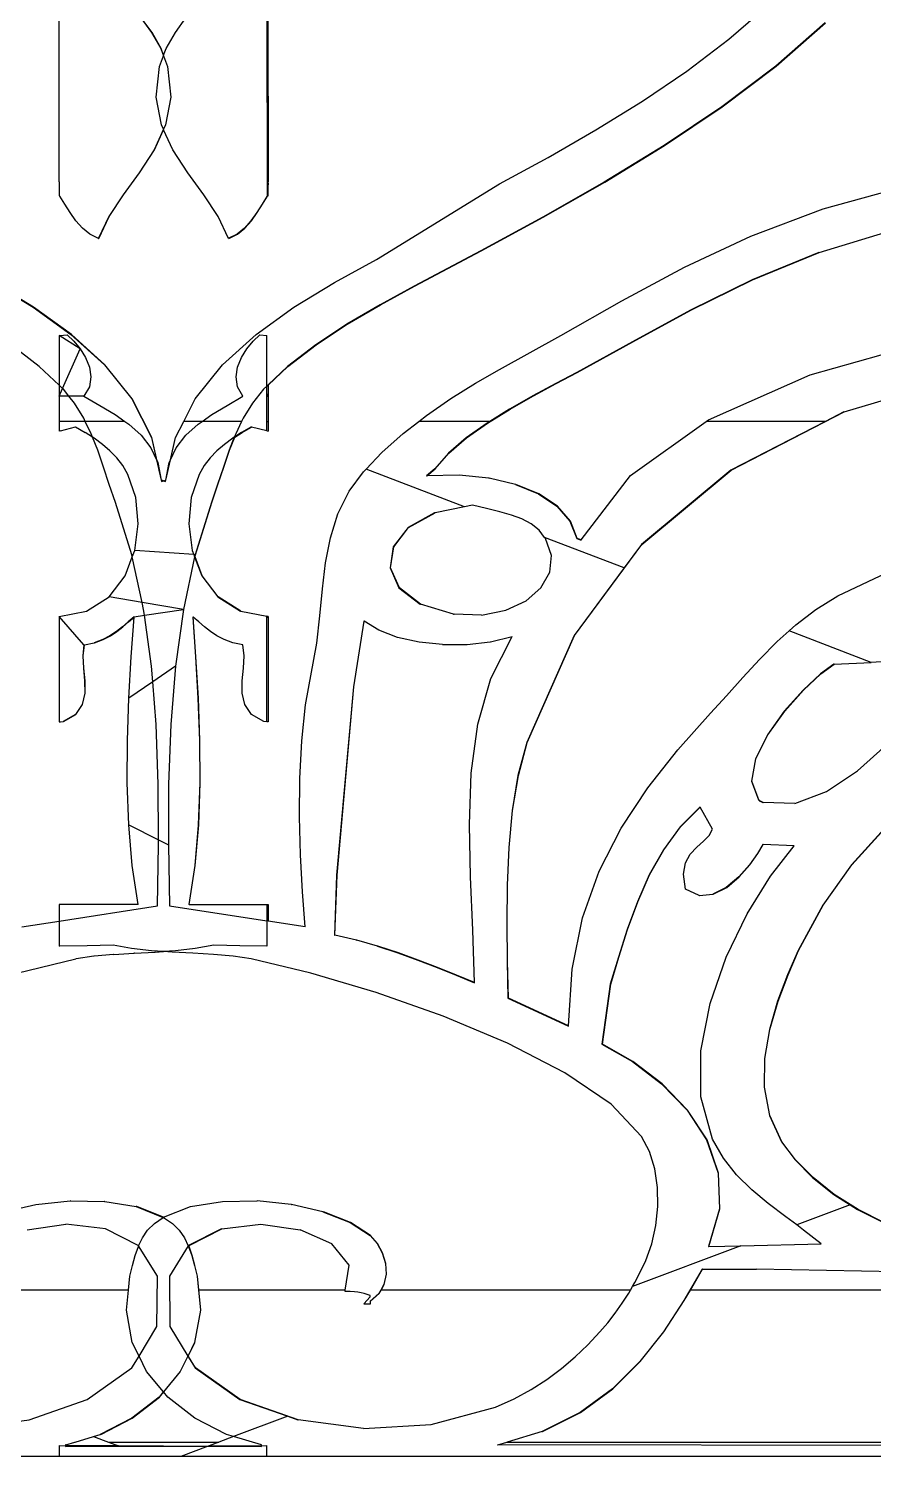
# Model space of a CAD drawing. Header units: inches. Extents: x 3672 to 10975, y -27382 to -746.
# Drawn here: x 4180.51 to 4190.54, y -26774.52 to -26757.56 of the extents above; entities that cross this region are included whole.
import ezdxf

# ---------------------------------------------------------------- set-up
doc = ezdxf.new("R2010")
doc.units = ezdxf.units.IN
doc.header["$LTSCALE"] = 17
doc.header["$MEASUREMENT"] = 0
doc.layers.add('25 BOT BAR', color=12, linetype='Continuous', lineweight=25)

# ---------------------------------------------------------------- blocks, each defined once
blk = doc.blocks.new('A$C99292ed1')
for p, q in [((108.861, 18.931), (108.861, 21.477)), ((111.33, 21.467), (111.332, 18.736)), ((111.346, 18.931), (111.345, 21.477)), ((116.814, 21.046), (117.274, 21.544)), ((109.834, 21.363), (109.96, 21.145)), ((109.965, 21.145), (109.838, 21.363)), ((110.242, 21.145), (110.368, 21.363)), ((117.958, 21.288), (117.37, 20.648)), ((117.374, 20.648), (117.962, 21.288)), ((109.96, 21.145), (109.965, 21.145)), ((109.96, 21.145), (110.069, 20.907)), ((110.074, 20.907), (109.965, 21.145)), ((110.132, 20.907), (110.242, 21.145)), ((116.316, 20.574), (116.814, 21.046)), ((110.069, 20.907), (110.074, 20.907)), ((110.069, 20.907), (110.101, 20.802)), ((110.103, 20.81), (110.074, 20.907)), ((110.103, 20.81), (110.132, 20.907)), ((110.052, 20.64), (110.101, 20.802)), ((110.101, 20.802), (110.103, 20.81)), ((110.101, 20.802), (110.149, 20.64)), ((110.013, 20.184), (110.052, 20.64)), ((110.149, 20.64), (110.188, 20.184)), ((115.787, 20.126), (116.316, 20.574)), ((117.37, 20.648), (116.729, 20.043)), ((116.734, 20.043), (117.374, 20.648)), ((117.37, 20.648), (117.374, 20.648)), ((110.076, 19.776), (110.013, 20.184)), ((110.188, 20.184), (110.125, 19.776)), ((115.235, 19.699), (115.787, 20.126)), ((116.729, 20.043), (116.047, 19.47)), ((116.051, 19.47), (116.734, 20.043)), ((116.729, 20.043), (116.734, 20.043)), ((110.101, 19.71), (109.989, 19.406)), ((109.994, 19.406), (110.103, 19.703)), ((110.101, 19.71), (110.076, 19.776)), ((110.125, 19.776), (110.101, 19.71)), ((110.103, 19.703), (110.101, 19.71)), ((110.212, 19.406), (110.103, 19.703)), ((114.667, 19.29), (115.235, 19.699)), ((109.989, 19.406), (109.812, 19.062)), ((109.816, 19.062), (109.994, 19.406)), ((109.989, 19.406), (109.994, 19.406)), ((110.39, 19.062), (110.212, 19.406)), ((116.047, 19.47), (115.335, 18.925)), ((115.34, 18.925), (116.051, 19.47)), ((116.047, 19.47), (116.051, 19.47)), ((114.092, 18.898), (114.667, 19.29)), ((109.812, 19.062), (109.622, 18.735)), ((109.627, 18.735), (109.816, 19.062)), ((109.812, 19.062), (109.816, 19.062)), ((110.579, 18.735), (110.39, 19.062)), ((108.862, 18.928), (108.861, 18.931)), ((108.862, 18.928), (108.862, 18.728)), ((111.344, 18.908), (111.332, 18.736)), ((111.344, 18.928), (111.346, 18.931)), ((111.344, 18.908), (111.344, 18.928)), ((111.344, 18.728), (111.344, 18.908)), ((112.629, 17.778), (114.092, 18.898)), ((115.335, 18.925), (114.605, 18.403)), ((114.61, 18.403), (115.34, 18.925)), ((115.335, 18.925), (115.34, 18.925)), ((117.933, 18.529), (118.881, 18.856)), ((108.87, 18.715), (108.862, 18.728)), ((108.93, 18.599), (108.87, 18.715)), ((109.622, 18.735), (109.452, 18.414)), ((109.456, 18.414), (109.627, 18.735)), ((109.622, 18.735), (109.627, 18.735)), ((110.75, 18.414), (110.579, 18.735)), ((111.33, 18.712), (111.271, 18.599)), ((111.276, 18.599), (111.336, 18.715)), ((111.33, 18.712), (111.332, 18.715)), ((111.332, 18.736), (111.331, 18.725)), ((111.331, 18.725), (111.332, 18.715)), ((111.332, 18.715), (111.344, 18.728)), ((111.336, 18.715), (111.332, 18.715)), ((111.336, 18.715), (111.344, 18.728)), ((108.993, 18.474), (108.93, 18.599)), ((111.271, 18.599), (111.208, 18.474)), ((111.213, 18.474), (111.276, 18.599)), ((111.276, 18.599), (111.271, 18.599)), ((117.076, 18.123), (117.933, 18.529)), ((109.062, 18.352), (108.993, 18.474)), ((109.139, 18.241), (109.062, 18.352)), ((109.452, 18.414), (109.331, 18.091)), ((109.335, 18.089), (109.456, 18.414)), ((109.452, 18.414), (109.456, 18.414)), ((110.871, 18.089), (110.75, 18.414)), ((111.139, 18.352), (111.062, 18.241)), ((111.067, 18.241), (111.144, 18.352)), ((111.208, 18.474), (111.139, 18.352)), ((111.144, 18.352), (111.139, 18.352)), ((111.144, 18.352), (111.213, 18.474)), ((111.213, 18.474), (111.208, 18.474)), ((114.605, 18.403), (113.868, 17.902)), ((113.873, 17.902), (114.61, 18.403)), ((114.605, 18.403), (114.61, 18.403)), ((109.228, 18.15), (109.139, 18.241)), ((111.062, 18.241), (110.974, 18.15)), ((110.978, 18.15), (111.067, 18.241)), ((111.067, 18.241), (111.062, 18.241)), ((117.887, 17.881), (118.755, 18.209)), ((109.331, 18.089), (109.228, 18.15)), ((109.331, 18.091), (109.335, 18.089)), ((109.331, 18.091), (109.331, 18.089)), ((109.331, 18.089), (109.335, 18.089)), ((110.875, 18.091), (110.871, 18.089)), ((110.876, 18.089), (110.871, 18.089)), ((110.974, 18.15), (110.875, 18.091)), ((110.875, 18.091), (110.876, 18.089)), ((110.876, 18.089), (110.978, 18.15)), ((110.978, 18.15), (110.974, 18.15)), ((116.287, 17.66), (117.076, 18.123)), ((113.868, 17.902), (113.077, 17.38)), ((113.082, 17.38), (113.873, 17.902)), ((113.868, 17.902), (113.873, 17.902)), ((117.882, 17.881), (117.089, 17.474)), ((117.093, 17.474), (117.887, 17.881)), ((117.882, 17.881), (117.887, 17.881)), ((112.133, 17.435), (112.629, 17.778)), ((115.542, 17.16), (116.287, 17.66)), ((117.089, 17.474), (116.357, 17.021)), ((116.362, 17.021), (117.093, 17.474)), ((117.089, 17.474), (117.093, 17.474)), ((108.069, 17.435), (108.552, 17.067)), ((108.556, 17.067), (108.074, 17.435)), ((111.65, 17.067), (112.133, 17.435)), ((113.077, 17.38), (112.672, 17.104)), ((112.677, 17.104), (113.082, 17.38)), ((113.077, 17.38), (113.082, 17.38)), ((114.818, 16.647), (115.542, 17.16)), ((108.552, 17.067), (109.002, 16.663)), ((108.556, 17.067), (108.552, 17.067)), ((109.007, 16.663), (108.556, 17.067)), ((111.2, 16.663), (111.65, 17.067)), ((112.672, 17.104), (112.278, 16.814)), ((112.283, 16.814), (112.677, 17.104)), ((112.672, 17.104), (112.677, 17.104)), ((116.357, 17.021), (115.67, 16.552)), ((115.675, 16.552), (116.362, 17.021)), ((116.357, 17.021), (116.362, 17.021)), ((112.278, 16.814), (111.908, 16.51)), ((111.913, 16.51), (112.283, 16.814)), ((112.278, 16.814), (112.283, 16.814)), ((109.111, 16.45), (108.862, 16.649)), ((108.862, 16.649), (108.862, 15.908)), ((108.862, 16.649), (108.872, 16.649)), ((108.872, 16.649), (108.959, 16.658)), ((108.959, 16.658), (109.036, 16.565)), ((109.007, 16.663), (109.002, 16.663)), ((109.002, 16.663), (109.399, 16.212)), ((109.404, 16.212), (109.007, 16.663)), ((110.802, 16.212), (111.2, 16.663)), ((111.166, 16.565), (111.243, 16.658)), ((111.243, 16.658), (111.33, 16.649)), ((111.33, 15.897), (111.33, 16.649)), ((114.092, 16.14), (114.818, 16.647)), ((108.627, 16.189), (108.293, 16.51)), ((109.036, 16.565), (109.111, 16.45)), ((111.091, 16.45), (111.166, 16.565)), ((111.908, 16.51), (111.575, 16.189)), ((111.579, 16.189), (111.913, 16.51)), ((111.908, 16.51), (111.913, 16.51)), ((115.67, 16.552), (115.009, 16.098)), ((115.014, 16.098), (115.675, 16.552)), ((115.67, 16.552), (115.675, 16.552)), ((117.778, 16.064), (119.209, 16.566)), ((108.903, 15.86), (109.111, 16.45)), ((109.111, 16.45), (109.176, 16.32)), ((109.176, 16.32), (109.221, 16.179)), ((110.98, 16.179), (111.026, 16.32)), ((111.026, 16.32), (111.091, 16.45)), ((108.862, 15.908), (108.627, 16.189)), ((109.221, 16.179), (109.239, 16.033)), ((109.404, 16.212), (109.399, 16.212)), ((109.399, 16.212), (109.724, 15.705)), ((109.729, 15.705), (109.404, 16.212)), ((110.477, 15.705), (110.802, 16.212)), ((110.962, 16.033), (110.98, 16.179)), ((111.344, 15.908), (111.579, 16.189)), ((111.575, 16.189), (111.344, 15.914)), ((111.575, 16.189), (111.579, 16.189)), ((113.807, 15.937), (114.092, 16.14)), ((118.184, 15.511), (119.828, 16.127)), ((109.239, 16.033), (109.221, 15.886)), ((110.981, 15.886), (110.962, 16.033)), ((115.009, 16.098), (114.759, 15.932)), ((114.764, 15.932), (115.014, 16.098)), ((115.009, 16.098), (115.014, 16.098)), ((116.571, 15.394), (117.778, 16.064)), ((108.862, 15.908), (108.862, 15.746)), ((108.903, 15.86), (108.862, 15.908)), ((108.862, 15.746), (108.903, 15.86)), ((108.912, 15.849), (108.903, 15.86)), ((108.978, 15.746), (108.912, 15.849)), ((109.221, 15.886), (109.157, 15.746)), ((111.044, 15.746), (110.981, 15.886)), ((111.29, 15.849), (111.156, 15.64)), ((111.33, 15.897), (111.29, 15.849)), ((111.344, 15.914), (111.33, 15.897)), ((111.33, 15.891), (111.344, 15.908)), ((111.33, 15.891), (111.33, 15.897)), ((111.33, 15.786), (111.33, 15.891)), ((111.344, 15.746), (111.33, 15.786)), ((111.33, 15.746), (111.33, 15.786)), ((111.344, 15.914), (111.344, 15.908)), ((111.344, 15.908), (111.344, 15.746)), ((113.514, 15.709), (113.807, 15.937)), ((114.759, 15.932), (114.488, 15.75)), ((114.493, 15.75), (114.764, 15.932)), ((114.759, 15.932), (114.764, 15.932)), ((108.862, 15.746), (108.862, 15.37)), ((108.978, 15.746), (108.862, 15.746)), ((109.157, 15.746), (108.978, 15.746)), ((109.046, 15.64), (108.978, 15.746)), ((109.154, 15.418), (109.046, 15.64)), ((109.157, 15.746), (109.346, 15.609)), ((109.346, 15.609), (109.526, 15.473)), ((109.729, 15.705), (109.724, 15.705)), ((109.724, 15.705), (109.957, 15.131)), ((109.962, 15.131), (109.729, 15.705)), ((110.342, 15.37), (110.477, 15.705)), ((110.676, 15.473), (110.856, 15.609)), ((110.856, 15.609), (111.044, 15.746)), ((111.156, 15.64), (111.047, 15.418)), ((111.33, 15.746), (111.344, 15.746)), ((111.33, 15.37), (111.33, 15.746)), ((111.344, 15.746), (111.344, 15.37)), ((113.223, 15.458), (113.514, 15.709)), ((114.488, 15.75), (114.211, 15.553)), ((114.216, 15.553), (114.493, 15.75)), ((114.488, 15.75), (114.493, 15.75)), ((109.526, 15.473), (109.642, 15.37)), ((110.559, 15.37), (110.676, 15.473)), ((113.132, 15.37), (113.223, 15.458)), ((113.947, 15.344), (114.216, 15.553)), ((114.211, 15.553), (113.976, 15.37)), ((114.211, 15.553), (114.216, 15.553)), ((116.841, 14.649), (118.184, 15.511)), ((118.179, 15.511), (117.96, 15.37)), ((118.179, 15.511), (118.184, 15.511)), ((108.862, 15.37), (108.862, 15.227)), ((109.173, 15.37), (108.862, 15.37)), ((108.877, 15.231), (109.058, 15.289)), ((109.058, 15.289), (109.172, 15.205)), ((109.173, 15.37), (109.154, 15.418)), ((109.642, 15.37), (109.173, 15.37)), ((109.244, 15.185), (109.173, 15.37)), ((109.642, 15.37), (109.691, 15.328)), ((109.691, 15.328), (109.835, 15.166)), ((110.245, 15.131), (110.342, 15.37)), ((110.559, 15.37), (110.342, 15.37)), ((110.367, 15.166), (110.511, 15.328)), ((110.511, 15.328), (110.559, 15.37)), ((111.029, 15.37), (110.559, 15.37)), ((111.029, 15.37), (110.958, 15.185)), ((111.047, 15.418), (111.029, 15.37)), ((111.144, 15.289), (111.029, 15.205)), ((111.034, 15.205), (111.147, 15.288)), ((111.147, 15.288), (111.144, 15.289)), ((111.33, 15.231), (111.147, 15.288)), ((111.33, 15.37), (111.344, 15.37)), ((111.33, 15.232), (111.33, 15.37)), ((111.344, 15.37), (111.344, 15.227)), ((112.946, 15.191), (113.132, 15.37)), ((113.976, 15.37), (113.132, 15.37)), ((113.942, 15.344), (113.694, 15.125)), ((113.699, 15.125), (113.947, 15.344)), ((113.976, 15.37), (113.942, 15.344)), ((113.942, 15.344), (113.947, 15.344)), ((115.645, 14.57), (116.545, 15.37)), ((116.545, 15.37), (116.571, 15.394)), ((117.96, 15.37), (116.545, 15.37)), ((117.96, 15.37), (116.836, 14.649)), ((108.877, 15.231), (108.862, 15.227)), ((109.259, 15.136), (109.172, 15.205)), ((109.259, 15.136), (109.244, 15.185)), ((109.279, 15.12), (109.259, 15.136)), ((109.32, 14.942), (109.259, 15.136)), ((109.377, 15.03), (109.279, 15.12)), ((109.835, 15.166), (109.951, 14.98)), ((109.962, 15.131), (109.957, 15.131)), ((109.957, 15.131), (110.013, 14.827)), ((110.023, 14.802), (109.962, 15.131)), ((110.184, 14.802), (110.245, 15.131)), ((110.25, 14.98), (110.367, 15.166)), ((110.923, 15.12), (110.824, 15.03)), ((110.942, 15.136), (110.881, 14.942)), ((110.886, 14.942), (110.947, 15.136)), ((110.942, 15.136), (110.923, 15.12)), ((110.958, 15.185), (110.942, 15.136)), ((110.948, 15.141), (110.942, 15.136)), ((110.947, 15.136), (111.034, 15.205)), ((110.947, 15.136), (110.948, 15.141)), ((111.029, 15.205), (110.948, 15.141)), ((111.034, 15.205), (111.029, 15.205)), ((111.33, 15.232), (111.344, 15.227)), ((111.33, 15.231), (111.33, 15.232)), ((111.33, 15.231), (111.344, 15.227)), ((112.694, 14.911), (112.946, 15.191)), ((113.694, 15.125), (113.483, 14.899)), ((113.488, 14.899), (113.699, 15.125)), ((113.694, 15.125), (113.699, 15.125)), ((109.39, 14.691), (109.32, 14.942)), ((109.466, 14.934), (109.377, 15.03)), ((109.546, 14.829), (109.466, 14.934)), ((109.951, 14.98), (110.018, 14.802)), ((110.184, 14.802), (110.25, 14.98)), ((110.735, 14.934), (110.655, 14.829)), ((110.824, 15.03), (110.735, 14.934)), ((110.881, 14.942), (110.812, 14.691)), ((110.816, 14.691), (110.886, 14.942)), ((110.881, 14.942), (110.886, 14.942)), ((109.617, 14.714), (109.546, 14.829)), ((110.023, 14.802), (110.013, 14.827)), ((110.013, 14.827), (110.018, 14.802)), ((110.018, 14.802), (110.033, 14.761)), ((110.018, 14.802), (110.075, 14.501)), ((110.038, 14.761), (110.023, 14.802)), ((110.033, 14.761), (110.038, 14.761)), ((110.033, 14.761), (110.051, 14.646)), ((110.079, 14.501), (110.038, 14.761)), ((110.127, 14.501), (110.184, 14.802)), ((110.127, 14.501), (110.168, 14.761)), ((110.168, 14.761), (110.184, 14.802)), ((110.655, 14.829), (110.584, 14.714)), ((112.506, 14.663), (112.694, 14.911)), ((113.483, 14.899), (113.323, 14.667)), ((113.328, 14.667), (113.488, 14.899)), ((113.483, 14.899), (113.488, 14.899)), ((109.458, 14.433), (109.39, 14.691)), ((109.678, 14.584), (109.617, 14.714)), ((110.051, 14.646), (110.075, 14.501)), ((110.079, 14.501), (110.051, 14.646)), ((110.584, 14.714), (110.524, 14.584)), ((110.812, 14.691), (110.743, 14.433)), ((110.748, 14.433), (110.816, 14.691)), ((110.812, 14.691), (110.816, 14.691)), ((112.306, 14.335), (112.477, 14.624)), ((112.477, 14.624), (112.506, 14.663)), ((113.675, 14.104), (112.506, 14.663)), ((113.323, 14.667), (113.224, 14.563)), ((113.229, 14.564), (113.328, 14.667)), ((113.323, 14.667), (113.328, 14.667)), ((116.836, 14.649), (115.776, 13.543)), ((115.78, 13.543), (116.841, 14.649)), ((116.836, 14.649), (116.841, 14.649)), ((109.532, 14.169), (109.458, 14.433)), ((109.771, 14.241), (109.678, 14.584)), ((110.075, 14.501), (110.079, 14.5)), ((110.075, 14.501), (110.077, 14.48)), ((110.075, 14.501), (110.079, 14.501)), ((110.077, 14.48), (110.101, 14.49)), ((110.103, 14.491), (110.079, 14.501)), ((110.079, 14.5), (110.079, 14.501)), ((110.079, 14.5), (110.101, 14.49)), ((110.101, 14.49), (110.103, 14.491)), ((110.101, 14.49), (110.124, 14.48)), ((110.103, 14.491), (110.127, 14.501)), ((110.124, 14.48), (110.127, 14.501)), ((110.524, 14.584), (110.43, 14.241)), ((110.743, 14.433), (110.67, 14.169)), ((110.674, 14.169), (110.748, 14.433)), ((110.743, 14.433), (110.748, 14.433)), ((113.224, 14.563), (113.229, 14.564)), ((113.611, 14.573), (113.229, 14.564)), ((113.962, 14.529), (113.611, 14.573)), ((113.962, 14.529), (113.967, 14.529)), ((114.281, 14.436), (113.967, 14.529)), ((114.281, 14.436), (114.286, 14.436)), ((114.281, 14.436), (114.554, 14.296)), ((114.559, 14.296), (114.286, 14.436)), ((115.06, 13.611), (115.645, 14.57)), ((112.171, 13.997), (112.306, 14.335)), ((114.554, 14.296), (114.773, 14.113)), ((114.554, 14.296), (114.559, 14.296)), ((114.778, 14.113), (114.559, 14.296)), ((109.725, 13.392), (109.532, 14.169)), ((109.8, 13.852), (109.771, 14.241)), ((110.43, 14.241), (110.402, 13.852)), ((110.67, 14.169), (110.476, 13.392)), ((110.481, 13.392), (110.674, 14.169)), ((110.67, 14.169), (110.674, 14.169)), ((113.675, 14.104), (113.325, 14.015)), ((113.769, 14.128), (113.675, 14.104)), ((113.938, 14.076), (113.769, 14.128)), ((114.773, 14.113), (114.927, 13.89)), ((114.773, 14.113), (114.778, 14.113)), ((114.932, 13.89), (114.778, 14.113)), ((112.082, 13.641), (112.171, 13.997)), ((113.32, 14.015), (113.006, 13.795)), ((113.011, 13.795), (113.325, 14.015)), ((113.325, 14.015), (113.32, 14.015)), ((114.093, 14.029), (113.938, 14.076)), ((114.233, 13.981), (114.093, 14.029)), ((114.357, 13.923), (114.233, 13.981)), ((114.467, 13.85), (114.357, 13.923)), ((109.759, 13.452), (109.8, 13.852)), ((110.402, 13.852), (110.442, 13.452)), ((113.006, 13.795), (112.829, 13.509)), ((112.834, 13.509), (113.011, 13.795)), ((113.006, 13.795), (113.011, 13.795)), ((114.56, 13.755), (114.467, 13.85)), ((114.625, 13.649), (114.56, 13.755)), ((114.927, 13.89), (114.932, 13.89)), ((114.927, 13.89), (115.009, 13.63)), ((115.014, 13.63), (114.932, 13.89)), ((112.026, 13.27), (112.082, 13.641)), ((115.571, 13.197), (114.625, 13.649)), ((114.637, 13.63), (114.625, 13.649)), ((114.708, 13.38), (114.637, 13.63)), ((115.009, 13.63), (115.014, 13.63)), ((115.009, 13.63), (115.059, 13.609)), ((115.06, 13.611), (115.014, 13.63)), ((115.059, 13.609), (115.06, 13.611)), ((109.731, 13.359), (109.759, 13.452)), ((110.46, 13.393), (109.759, 13.452)), ((110.442, 13.452), (110.46, 13.393)), ((112.829, 13.509), (112.792, 13.198)), ((112.797, 13.198), (112.834, 13.509)), ((112.829, 13.509), (112.834, 13.509)), ((114.981, 12.193), (115.78, 13.543)), ((115.776, 13.543), (115.571, 13.197)), ((115.776, 13.543), (115.78, 13.543)), ((109.646, 13.078), (109.731, 13.359)), ((109.731, 13.359), (109.725, 13.392)), ((109.847, 12.683), (109.731, 13.359)), ((110.471, 13.359), (110.337, 12.579)), ((110.476, 13.392), (110.46, 13.393)), ((110.46, 13.393), (110.471, 13.359)), ((110.472, 13.369), (110.471, 13.359)), ((110.471, 13.359), (110.556, 13.078)), ((110.476, 13.392), (110.472, 13.369)), ((110.476, 13.359), (110.472, 13.369)), ((110.476, 13.359), (110.481, 13.392)), ((110.476, 13.392), (110.481, 13.392)), ((110.56, 13.078), (110.476, 13.359)), ((111.99, 12.884), (112.026, 13.27)), ((114.686, 13.132), (114.708, 13.38)), ((109.456, 12.766), (109.646, 13.078)), ((110.56, 13.078), (110.556, 13.078)), ((110.556, 13.078), (110.745, 12.766)), ((110.75, 12.766), (110.56, 13.078)), ((112.792, 13.198), (112.797, 13.198)), ((112.792, 13.198), (112.897, 12.901)), ((112.902, 12.901), (112.797, 13.198)), ((114.582, 12.902), (114.686, 13.132)), ((115.571, 13.197), (114.976, 12.193)), ((118.109, 12.78), (118.752, 13.164)), ((112.897, 12.901), (112.902, 12.901)), ((112.897, 12.901), (113.148, 12.658)), ((113.153, 12.658), (112.902, 12.901)), ((114.405, 12.708), (114.582, 12.902)), ((109.187, 12.551), (109.456, 12.766)), ((109.847, 12.683), (109.456, 12.766)), ((110.746, 12.765), (110.745, 12.766)), ((110.746, 12.765), (110.75, 12.766)), ((110.746, 12.765), (111.014, 12.551)), ((111.019, 12.551), (110.75, 12.766)), ((111.959, 12.485), (111.99, 12.884)), ((117.848, 12.58), (118.109, 12.78)), ((110.337, 12.579), (109.847, 12.683)), ((109.865, 12.579), (109.847, 12.683)), ((109.874, 12.492), (109.865, 12.579)), ((109.874, 12.492), (110.337, 12.579)), ((110.337, 12.579), (110.243, 11.736)), ((113.148, 12.658), (113.153, 12.658)), ((113.546, 12.51), (113.153, 12.658)), ((113.878, 12.496), (114.167, 12.567)), ((114.167, 12.567), (114.405, 12.708)), ((117.608, 12.351), (117.848, 12.58)), ((108.862, 12.475), (109.187, 12.551)), ((108.862, 12.475), (108.862, 10.912)), ((109.157, 12.054), (108.862, 12.475)), ((109.682, 12.396), (109.613, 12.323)), ((109.618, 12.323), (109.686, 12.396)), ((109.752, 12.469), (109.682, 12.396)), ((109.686, 12.396), (109.682, 12.396)), ((109.686, 12.396), (109.752, 12.464)), ((109.719, 11.874), (109.752, 12.464)), ((109.752, 12.469), (109.874, 12.492)), ((109.752, 12.464), (109.752, 12.469)), ((109.959, 11.736), (109.874, 12.492)), ((110.449, 12.469), (110.482, 11.874)), ((110.454, 12.464), (110.449, 12.469)), ((110.487, 11.874), (110.454, 12.464)), ((110.52, 12.396), (110.454, 12.464)), ((110.588, 12.323), (110.52, 12.396)), ((111.019, 12.551), (111.014, 12.551)), ((111.019, 12.551), (111.33, 12.477)), ((111.329, 12.454), (111.33, 12.477)), ((111.329, 12.454), (111.344, 12.475)), ((111.33, 10.912), (111.329, 12.454)), ((111.344, 12.475), (111.33, 12.477)), ((111.344, 12.475), (111.344, 10.912)), ((111.92, 12.077), (111.959, 12.485)), ((112.48, 12.407), (112.356, 11.432)), ((112.361, 11.432), (112.484, 12.403)), ((112.484, 12.403), (112.48, 12.407)), ((112.656, 12.269), (112.484, 12.403)), ((113.546, 12.51), (113.551, 12.51)), ((113.878, 12.496), (113.551, 12.51)), ((109.543, 12.252), (109.466, 12.187)), ((109.471, 12.187), (109.548, 12.252)), ((109.613, 12.323), (109.543, 12.252)), ((109.543, 12.252), (109.548, 12.252)), ((109.548, 12.252), (109.618, 12.323)), ((109.613, 12.323), (109.618, 12.323)), ((110.658, 12.252), (110.588, 12.323)), ((110.735, 12.187), (110.658, 12.252)), ((112.879, 12.164), (112.656, 12.269)), ((117.386, 12.101), (117.528, 12.26)), ((117.528, 12.26), (117.608, 12.351)), ((118.504, 11.793), (117.528, 12.26)), ((109.157, 12.054), (109.142, 11.89)), ((109.147, 11.89), (109.162, 12.054)), ((109.157, 12.054), (109.162, 12.054)), ((109.162, 12.054), (109.278, 12.085)), ((109.379, 12.131), (109.278, 12.085)), ((109.278, 12.085), (109.282, 12.085)), ((109.282, 12.085), (109.384, 12.131)), ((109.466, 12.187), (109.379, 12.131)), ((109.379, 12.131), (109.384, 12.131)), ((109.384, 12.131), (109.471, 12.187)), ((109.466, 12.187), (109.471, 12.187)), ((110.822, 12.131), (110.735, 12.187)), ((110.924, 12.085), (110.822, 12.131)), ((111.044, 12.054), (110.924, 12.085)), ((111.059, 11.89), (111.044, 12.054)), ((111.789, 11.164), (111.92, 12.077)), ((113.137, 12.092), (112.879, 12.164)), ((113.415, 12.056), (113.137, 12.092)), ((113.415, 12.056), (113.42, 12.056)), ((113.42, 12.056), (113.7, 12.058)), ((113.7, 12.058), (113.705, 12.058)), ((113.705, 12.058), (113.98, 12.098)), ((113.98, 12.098), (113.985, 12.098)), ((113.985, 12.098), (114.24, 12.177)), ((113.987, 11.555), (114.24, 12.177)), ((114.24, 12.177), (114.24, 12.179)), ((114.976, 12.193), (114.414, 10.602)), ((114.419, 10.602), (114.981, 12.193)), ((114.976, 12.193), (114.981, 12.193)), ((117.176, 11.836), (117.386, 12.101)), ((109.142, 11.89), (109.151, 11.708)), ((109.142, 11.89), (109.147, 11.89)), ((109.156, 11.708), (109.147, 11.89)), ((111.05, 11.708), (111.059, 11.89)), ((109.151, 11.708), (109.156, 11.708)), ((109.151, 11.708), (109.165, 11.519)), ((109.17, 11.519), (109.156, 11.708)), ((109.691, 11.259), (109.719, 11.874)), ((109.974, 11.503), (109.959, 11.736)), ((110.243, 11.736), (109.974, 11.503)), ((110.243, 11.736), (110.187, 10.868)), ((110.487, 11.874), (110.482, 11.874)), ((110.482, 11.874), (110.51, 11.263)), ((110.515, 11.259), (110.487, 11.874)), ((111.036, 11.519), (111.05, 11.708)), ((116.978, 11.566), (117.176, 11.836)), ((118.059, 11.764), (117.902, 11.623)), ((117.907, 11.623), (118.064, 11.764)), ((118.064, 11.764), (118.059, 11.764)), ((118.064, 11.764), (118.504, 11.793)), ((118.68, 11.805), (118.504, 11.793)), ((113.832, 10.874), (113.987, 11.555)), ((116.785, 11.297), (116.978, 11.566)), ((117.902, 11.623), (117.694, 11.381)), ((117.699, 11.381), (117.907, 11.623)), ((117.902, 11.623), (117.907, 11.623)), ((109.165, 11.519), (109.17, 11.519)), ((109.165, 11.519), (109.167, 11.334)), ((109.171, 11.334), (109.17, 11.519)), ((109.974, 11.503), (109.691, 11.259)), ((110.014, 10.868), (109.974, 11.503)), ((111.035, 11.334), (111.036, 11.519)), ((112.356, 11.432), (112.157, 8.632)), ((112.162, 8.632), (112.361, 11.432)), ((112.361, 11.432), (112.356, 11.432)), ((117.694, 11.381), (117.472, 11.068)), ((117.477, 11.068), (117.699, 11.381)), ((117.694, 11.381), (117.699, 11.381)), ((109.167, 11.334), (109.137, 11.165)), ((109.141, 11.165), (109.171, 11.334)), ((109.167, 11.334), (109.171, 11.334)), ((109.673, 10.631), (109.691, 11.259)), ((110.51, 11.263), (110.515, 11.259)), ((110.51, 11.263), (110.51, 11.259)), ((110.51, 11.259), (110.528, 10.631)), ((110.515, 11.259), (110.51, 11.259)), ((110.533, 10.631), (110.515, 11.259)), ((111.065, 11.165), (111.035, 11.334)), ((116.596, 11.038), (116.785, 11.297)), ((109.137, 11.165), (109.057, 11.021)), ((109.062, 11.021), (109.141, 11.165)), ((109.137, 11.165), (109.141, 11.165)), ((111.145, 11.021), (111.065, 11.165)), ((111.743, 10.63), (111.789, 11.164)), ((116.207, 10.494), (116.596, 11.038)), ((117.472, 11.068), (117.272, 10.717)), ((117.277, 10.717), (117.477, 11.068)), ((117.472, 11.068), (117.477, 11.068)), ((108.862, 10.912), (108.877, 10.912)), ((108.877, 10.912), (108.909, 10.913)), ((109.057, 11.021), (108.909, 10.913)), ((108.909, 10.913), (108.914, 10.913)), ((108.914, 10.913), (109.062, 11.021)), ((109.057, 11.021), (109.062, 11.021)), ((110.039, 9.982), (110.014, 10.868)), ((110.187, 10.868), (110.162, 9.982)), ((111.292, 10.913), (111.145, 11.021)), ((111.33, 10.912), (111.292, 10.913)), ((111.344, 10.912), (111.33, 10.912)), ((113.754, 10.147), (113.832, 10.874)), ((117.272, 10.717), (117.13, 10.36)), ((117.135, 10.36), (117.277, 10.717)), ((117.272, 10.717), (117.277, 10.717)), ((109.671, 10.002), (109.673, 10.631)), ((110.528, 10.631), (110.531, 10.002)), ((110.533, 10.631), (110.528, 10.631)), ((110.536, 10.002), (110.533, 10.631)), ((111.719, 10.07), (111.743, 10.63)), ((114.414, 10.602), (114.31, 10.114)), ((114.315, 10.114), (114.419, 10.602)), ((114.414, 10.602), (114.419, 10.602)), ((118.342, 10.182), (118.683, 10.561)), ((115.85, 9.929), (116.207, 10.494)), ((117.13, 10.36), (117.083, 10.027)), ((117.087, 10.027), (117.135, 10.36)), ((117.13, 10.36), (117.135, 10.36)), ((117.974, 9.875), (118.342, 10.182)), ((111.715, 9.5), (111.719, 10.07)), ((113.733, 9.386), (113.754, 10.147)), ((114.31, 10.114), (114.241, 9.592)), ((114.246, 9.592), (114.315, 10.114)), ((114.31, 10.114), (114.315, 10.114)), ((117.083, 10.027), (117.087, 10.027)), ((117.083, 10.027), (117.167, 9.752)), ((117.171, 9.752), (117.087, 10.027)), ((109.688, 9.38), (109.671, 10.002)), ((110.041, 9.158), (110.039, 9.982)), ((110.162, 9.982), (110.16, 9.083)), ((110.531, 10.002), (110.514, 9.38)), ((110.519, 9.38), (110.536, 10.002)), ((110.536, 10.002), (110.531, 10.002)), ((115.536, 9.333), (115.85, 9.929)), ((117.595, 9.699), (117.974, 9.875)), ((117.167, 9.752), (117.178, 9.739)), ((117.167, 9.752), (117.171, 9.752)), ((117.182, 9.739), (117.171, 9.752)), ((117.178, 9.739), (117.182, 9.739)), ((117.178, 9.739), (117.183, 9.732)), ((117.188, 9.732), (117.182, 9.739)), ((117.183, 9.732), (117.192, 9.725)), ((117.183, 9.732), (117.188, 9.732)), ((117.196, 9.725), (117.188, 9.732)), ((117.192, 9.725), (117.196, 9.725)), ((117.192, 9.725), (117.2, 9.72)), ((117.205, 9.72), (117.196, 9.725)), ((117.2, 9.72), (117.205, 9.72)), ((117.2, 9.72), (117.216, 9.711)), ((117.221, 9.711), (117.205, 9.72)), ((117.216, 9.711), (117.221, 9.711)), ((117.595, 9.699), (117.221, 9.711)), ((111.726, 8.933), (111.715, 9.5)), ((114.241, 9.592), (114.2, 9.045)), ((114.205, 9.045), (114.246, 9.592)), ((114.241, 9.592), (114.246, 9.592)), ((116.472, 9.648), (116.235, 9.352)), ((116.24, 9.352), (116.474, 9.645)), ((116.474, 9.645), (116.472, 9.648)), ((116.621, 9.317), (116.474, 9.645)), ((109.73, 8.775), (109.688, 9.38)), ((109.688, 9.38), (110.041, 9.158)), ((110.514, 9.377), (110.472, 8.775)), ((110.477, 8.775), (110.519, 9.38)), ((110.519, 9.38), (110.514, 9.38)), ((110.519, 9.38), (110.514, 9.377)), ((110.514, 9.38), (110.514, 9.377)), ((113.747, 8.606), (113.733, 9.386)), ((115.275, 8.693), (115.536, 9.333)), ((116.235, 9.352), (116.036, 9.01)), ((116.041, 9.01), (116.24, 9.352)), ((116.24, 9.352), (116.235, 9.352)), ((116.512, 9.136), (116.58, 9.221)), ((116.58, 9.221), (116.621, 9.317)), ((118.661, 9.326), (118.269, 8.788)), ((118.274, 8.788), (118.666, 9.326)), ((110.028, 8.176), (110.041, 9.083)), ((110.041, 9.158), (110.16, 9.083)), ((110.041, 9.083), (110.041, 9.158)), ((110.16, 9.083), (110.174, 8.176)), ((114.2, 9.045), (114.181, 8.484)), ((114.185, 8.484), (114.205, 9.045)), ((114.2, 9.045), (114.205, 9.045)), ((116.036, 9.01), (115.869, 8.636)), ((115.873, 8.636), (116.041, 9.01)), ((116.036, 9.01), (116.041, 9.01)), ((116.356, 8.946), (116.432, 9.048)), ((116.432, 9.048), (116.512, 9.136)), ((117.216, 9.088), (117.155, 8.956)), ((117.159, 8.956), (117.221, 9.088)), ((117.221, 9.088), (117.216, 9.088)), ((117.588, 9.068), (117.221, 9.088)), ((117.309, 8.619), (117.588, 9.068)), ((111.751, 8.383), (111.726, 8.933)), ((116.298, 8.816), (116.356, 8.946)), ((117.155, 8.956), (117.057, 8.785)), ((117.061, 8.785), (117.159, 8.956)), ((117.155, 8.956), (117.159, 8.956)), ((109.802, 8.197), (109.73, 8.775)), ((110.472, 8.775), (110.4, 8.197)), ((110.404, 8.197), (110.477, 8.775)), ((110.477, 8.775), (110.472, 8.775)), ((115.076, 7.997), (115.275, 8.693)), ((116.274, 8.647), (116.298, 8.816)), ((117.057, 8.785), (116.93, 8.607)), ((116.935, 8.607), (117.061, 8.785)), ((117.057, 8.785), (117.061, 8.785)), ((118.269, 8.788), (117.929, 8.187)), ((117.934, 8.187), (118.274, 8.788)), ((118.269, 8.788), (118.274, 8.788)), ((112.157, 8.632), (112.133, 7.74)), ((112.137, 7.74), (112.162, 8.632)), ((112.157, 8.632), (112.162, 8.632)), ((113.774, 7.818), (113.747, 8.606)), ((114.181, 8.484), (114.177, 7.917)), ((114.181, 8.484), (114.185, 8.484)), ((114.182, 7.917), (114.185, 8.484)), ((115.869, 8.636), (115.727, 8.238)), ((115.732, 8.238), (115.873, 8.636)), ((115.869, 8.636), (115.873, 8.636)), ((116.299, 8.425), (116.274, 8.647)), ((116.93, 8.607), (116.783, 8.452)), ((116.788, 8.452), (116.935, 8.607)), ((116.93, 8.607), (116.935, 8.607)), ((117.031, 8.058), (117.309, 8.619)), ((111.785, 7.866), (111.751, 8.383)), ((116.459, 8.33), (116.299, 8.425)), ((116.459, 8.33), (116.464, 8.33)), ((116.464, 8.33), (116.624, 8.349)), ((116.783, 8.452), (116.624, 8.349)), ((116.624, 8.349), (116.628, 8.349)), ((116.628, 8.349), (116.788, 8.452)), ((116.783, 8.452), (116.788, 8.452)), ((108.862, 8.197), (108.862, 7.951)), ((109.802, 8.197), (108.862, 8.197)), ((108.862, 7.951), (110.028, 8.176)), ((110.174, 8.176), (111.33, 7.954)), ((110.404, 8.197), (110.4, 8.197)), ((110.404, 8.197), (111.33, 8.197)), ((111.33, 8.197), (111.344, 8.197)), ((111.33, 8.197), (111.33, 7.954)), ((111.344, 8.197), (111.344, 7.95)), ((115.727, 8.238), (115.607, 7.828)), ((115.612, 7.828), (115.732, 8.238)), ((115.727, 8.238), (115.732, 8.238)), ((117.929, 8.187), (117.638, 7.512)), ((117.642, 7.512), (117.934, 8.187)), ((117.929, 8.187), (117.934, 8.187)), ((114.952, 7.235), (115.076, 7.997)), ((116.783, 7.416), (117.031, 8.058)), ((108.421, 7.866), (108.862, 7.951)), ((108.862, 7.951), (108.862, 7.577)), ((111.344, 7.95), (111.33, 7.954)), ((111.33, 7.954), (111.33, 7.577)), ((111.785, 7.866), (111.344, 7.95)), ((113.794, 7.038), (113.774, 7.818)), ((114.177, 7.917), (114.182, 7.917)), ((114.177, 7.917), (114.182, 7.355)), ((114.187, 7.355), (114.182, 7.917)), ((115.607, 7.828), (115.502, 7.417)), ((115.506, 7.417), (115.612, 7.828)), ((115.607, 7.828), (115.612, 7.828)), ((112.133, 7.74), (112.137, 7.74)), ((112.392, 7.668), (112.137, 7.74)), ((112.392, 7.668), (112.397, 7.668)), ((112.642, 7.579), (112.397, 7.668)), ((108.871, 7.577), (108.862, 7.577)), ((109.194, 7.581), (108.871, 7.577)), ((109.504, 7.595), (109.194, 7.581)), ((109.723, 7.543), (109.504, 7.595)), ((109.512, 7.456), (109.75, 7.473)), ((109.958, 7.51), (109.723, 7.543)), ((109.755, 7.473), (109.75, 7.473)), ((109.755, 7.473), (109.998, 7.489)), ((110.101, 7.498), (109.958, 7.51)), ((110.003, 7.489), (109.998, 7.489)), ((110.003, 7.489), (110.101, 7.498)), ((110.101, 7.498), (110.103, 7.498)), ((110.243, 7.51), (110.103, 7.498)), ((110.203, 7.489), (110.103, 7.498)), ((110.451, 7.473), (110.203, 7.489)), ((110.479, 7.543), (110.243, 7.51)), ((110.695, 7.456), (110.451, 7.473)), ((110.697, 7.595), (110.479, 7.543)), ((111.007, 7.581), (110.697, 7.595)), ((111.33, 7.577), (111.007, 7.581)), ((112.642, 7.579), (112.647, 7.579)), ((112.642, 7.579), (112.885, 7.48)), ((112.89, 7.48), (112.647, 7.579)), ((112.885, 7.48), (112.89, 7.48)), ((112.885, 7.48), (113.12, 7.372)), ((113.125, 7.372), (112.89, 7.48)), ((117.638, 7.512), (117.511, 7.155)), ((117.516, 7.155), (117.642, 7.512)), ((117.638, 7.512), (117.642, 7.512)), ((108.358, 7.178), (109.061, 7.388)), ((109.065, 7.388), (109.061, 7.388)), ((109.274, 7.43), (109.065, 7.388)), ((109.279, 7.43), (109.274, 7.43)), ((109.507, 7.456), (109.279, 7.43)), ((109.512, 7.456), (109.507, 7.456)), ((110.927, 7.43), (110.695, 7.456)), ((111.141, 7.388), (110.927, 7.43)), ((111.849, 7.178), (111.141, 7.388)), ((113.12, 7.372), (113.349, 7.26)), ((113.12, 7.372), (113.125, 7.372)), ((113.354, 7.26), (113.125, 7.372)), ((114.182, 7.355), (114.187, 7.355)), ((114.182, 7.355), (114.191, 6.807)), ((114.196, 6.807), (114.187, 7.355)), ((115.502, 7.417), (115.406, 7.015)), ((115.411, 7.015), (115.506, 7.417)), ((115.502, 7.417), (115.506, 7.417)), ((116.59, 6.728), (116.783, 7.416)), ((112.626, 6.891), (111.849, 7.178)), ((113.349, 7.26), (113.574, 7.146)), ((113.349, 7.26), (113.354, 7.26)), ((113.579, 7.146), (113.354, 7.26)), ((113.574, 7.146), (113.579, 7.146)), ((113.574, 7.146), (113.794, 7.035)), ((113.794, 7.038), (113.579, 7.146)), ((114.91, 6.395), (114.952, 7.235)), ((117.511, 7.155), (117.392, 6.761)), ((117.397, 6.761), (117.516, 7.155)), ((117.511, 7.155), (117.516, 7.155)), ((113.794, 7.035), (113.794, 7.038)), ((115.406, 7.015), (115.307, 6.123)), ((115.312, 6.123), (115.411, 7.015)), ((115.406, 7.015), (115.411, 7.015)), ((113.423, 6.54), (112.626, 6.891)), ((114.191, 6.807), (114.196, 6.807)), ((114.191, 6.807), (114.91, 6.392)), ((114.91, 6.395), (114.196, 6.807)), ((116.481, 6.026), (116.59, 6.728)), ((117.392, 6.761), (117.296, 6.343)), ((117.301, 6.343), (117.397, 6.761)), ((117.392, 6.761), (117.397, 6.761)), ((114.187, 6.137), (113.423, 6.54)), ((114.91, 6.392), (114.91, 6.395)), ((117.296, 6.343), (117.237, 5.912)), ((117.242, 5.912), (117.301, 6.343)), ((117.296, 6.343), (117.301, 6.343)), ((114.868, 5.697), (114.187, 6.137)), ((115.307, 6.123), (115.312, 6.123)), ((115.307, 6.123), (115.67, 5.864)), ((115.675, 5.864), (115.312, 6.123)), ((116.482, 5.343), (116.481, 6.026)), ((115.67, 5.864), (115.675, 5.864)), ((115.67, 5.864), (116.015, 5.536)), ((116.02, 5.536), (115.675, 5.864)), ((117.237, 5.912), (117.232, 5.482)), ((117.236, 5.482), (117.242, 5.912)), ((117.237, 5.912), (117.242, 5.912)), ((115.415, 5.232), (114.868, 5.697)), ((116.015, 5.536), (116.02, 5.536)), ((116.015, 5.536), (116.317, 5.145)), ((116.322, 5.145), (116.02, 5.536)), ((117.232, 5.482), (117.236, 5.482)), ((117.232, 5.482), (117.294, 5.064)), ((117.299, 5.064), (117.236, 5.482)), ((116.621, 4.713), (116.482, 5.343)), ((115.778, 4.754), (115.415, 5.232)), ((116.317, 5.145), (116.322, 5.145)), ((116.317, 5.145), (116.549, 4.701)), ((116.554, 4.701), (116.322, 5.145)), ((117.294, 5.064), (117.299, 5.064)), ((117.294, 5.064), (117.439, 4.671)), ((117.444, 4.671), (117.299, 5.064)), ((115.871, 4.528), (115.778, 4.754)), ((116.549, 4.701), (116.687, 4.209)), ((116.549, 4.701), (116.554, 4.701)), ((116.691, 4.209), (116.554, 4.701)), ((116.749, 4.429), (116.621, 4.713)), ((117.439, 4.671), (117.6, 4.404)), ((117.439, 4.671), (117.444, 4.671)), ((117.605, 4.404), (117.444, 4.671)), ((115.933, 4.272), (115.871, 4.528)), ((116.906, 4.181), (116.749, 4.429)), ((115.966, 3.996), (115.933, 4.272)), ((117.6, 4.404), (117.605, 4.404)), ((117.6, 4.404), (117.808, 4.142)), ((117.813, 4.142), (117.605, 4.404)), ((116.687, 4.209), (116.691, 4.209)), ((116.687, 4.209), (116.703, 3.678)), ((116.707, 3.678), (116.691, 4.209)), ((117.086, 3.96), (116.906, 4.181)), ((117.808, 4.142), (117.813, 4.142)), ((117.808, 4.142), (118.058, 3.892)), ((118.063, 3.892), (117.813, 4.142)), ((115.969, 3.712), (115.966, 3.996)), ((117.282, 3.756), (117.086, 3.96)), ((108.207, 3.632), (108.585, 3.742)), ((108.585, 3.742), (108.992, 3.797)), ((108.997, 3.797), (108.992, 3.797)), ((108.997, 3.797), (109.399, 3.789)), ((109.404, 3.789), (109.399, 3.789)), ((109.404, 3.789), (109.778, 3.71)), ((110.423, 3.71), (110.802, 3.789)), ((110.802, 3.789), (111.209, 3.797)), ((111.209, 3.797), (111.214, 3.797)), ((111.616, 3.742), (111.214, 3.797)), ((111.616, 3.742), (111.621, 3.742)), ((111.994, 3.632), (111.621, 3.742)), ((117.489, 3.56), (117.282, 3.756)), ((118.252, 3.737), (117.619, 3.439)), ((118.058, 3.892), (118.063, 3.892)), ((118.058, 3.892), (118.252, 3.737)), ((118.347, 3.666), (118.063, 3.892)), ((118.252, 3.737), (118.342, 3.666)), ((109.783, 3.71), (109.778, 3.71)), ((109.778, 3.71), (110.099, 3.551)), ((110.103, 3.553), (109.783, 3.71)), ((110.103, 3.553), (110.423, 3.71)), ((111.994, 3.632), (111.999, 3.632)), ((111.994, 3.632), (112.316, 3.476)), ((112.321, 3.476), (111.999, 3.632)), ((115.947, 3.429), (115.969, 3.712)), ((116.703, 3.678), (116.571, 3.116)), ((116.576, 3.116), (116.707, 3.678)), ((116.703, 3.678), (116.707, 3.678)), ((118.342, 3.666), (118.347, 3.666)), ((118.342, 3.666), (118.656, 3.472)), ((118.661, 3.472), (118.347, 3.666)), ((108.483, 3.368), (108.943, 3.452)), ((109.412, 3.382), (108.943, 3.452)), ((109.912, 3.359), (109.994, 3.462)), ((109.994, 3.462), (110.099, 3.551)), ((110.099, 3.551), (110.102, 3.551)), ((110.102, 3.551), (110.103, 3.553)), ((110.102, 3.551), (110.208, 3.462)), ((110.208, 3.462), (110.289, 3.359)), ((110.794, 3.382), (111.258, 3.452)), ((111.258, 3.452), (111.723, 3.368)), ((112.316, 3.476), (112.321, 3.476)), ((112.316, 3.476), (112.554, 3.282)), ((112.559, 3.282), (112.321, 3.476)), ((115.899, 3.158), (115.947, 3.429)), ((117.619, 3.439), (117.489, 3.56)), ((117.701, 3.363), (117.619, 3.439)), ((109.802, 3.133), (109.412, 3.382)), ((109.805, 3.126), (109.85, 3.245)), ((109.85, 3.245), (109.912, 3.359)), ((110.289, 3.359), (110.351, 3.245)), ((110.351, 3.245), (110.396, 3.126)), ((110.789, 3.382), (110.399, 3.133)), ((110.404, 3.133), (110.794, 3.382)), ((110.789, 3.382), (110.794, 3.382)), ((112.101, 3.156), (111.723, 3.368)), ((112.554, 3.282), (112.637, 3.164)), ((112.554, 3.282), (112.559, 3.282)), ((112.642, 3.164), (112.559, 3.282)), ((117.91, 3.157), (117.701, 3.363)), ((109.765, 2.983), (109.803, 3.119)), ((109.805, 3.126), (109.802, 3.133)), ((109.803, 3.119), (109.805, 3.126)), ((110.028, 2.68), (109.805, 3.126)), ((110.396, 3.126), (110.174, 2.68)), ((110.399, 3.132), (110.396, 3.126)), ((110.396, 3.126), (110.398, 3.121)), ((110.398, 3.121), (110.401, 3.126)), ((110.398, 3.121), (110.399, 3.119)), ((110.399, 3.133), (110.404, 3.133)), ((110.399, 3.133), (110.399, 3.132)), ((110.401, 3.126), (110.399, 3.132)), ((110.399, 3.119), (110.436, 2.983)), ((110.404, 3.119), (110.399, 3.119)), ((110.401, 3.126), (110.404, 3.133)), ((110.404, 3.119), (110.401, 3.126)), ((110.441, 2.983), (110.404, 3.119)), ((112.307, 2.842), (112.101, 3.156)), ((112.637, 3.164), (112.642, 3.164)), ((112.637, 3.164), (112.698, 3.022)), ((112.703, 3.022), (112.642, 3.164)), ((116.956, 3.128), (115.67, 2.523)), ((115.827, 2.908), (115.899, 3.158)), ((116.571, 3.116), (116.576, 3.116)), ((116.576, 3.116), (116.956, 3.128)), ((116.956, 3.128), (117.91, 3.157)), ((109.733, 2.836), (109.765, 2.983)), ((110.436, 2.983), (110.468, 2.836)), ((110.441, 2.983), (110.436, 2.983)), ((110.473, 2.836), (110.441, 2.983)), ((112.698, 3.022), (112.703, 3.022)), ((112.698, 3.022), (112.735, 2.868)), ((112.74, 2.868), (112.703, 3.022)), ((115.766, 2.745), (115.827, 2.908)), ((109.703, 2.68), (109.733, 2.836)), ((110.468, 2.836), (110.499, 2.68)), ((110.473, 2.836), (110.468, 2.836)), ((110.504, 2.68), (110.473, 2.836)), ((112.259, 2.472), (112.307, 2.842)), ((112.735, 2.868), (112.74, 2.868)), ((112.735, 2.868), (112.743, 2.709)), ((112.748, 2.709), (112.74, 2.868)), ((115.699, 2.584), (115.766, 2.745)), ((116.497, 2.784), (116.279, 2.315)), ((116.357, 2.472), (116.502, 2.784)), ((116.502, 2.784), (116.497, 2.784)), ((116.502, 2.784), (117.142, 2.784)), ((118.803, 2.743), (117.142, 2.784)), ((109.685, 2.472), (109.703, 2.68)), ((110.024, 1.929), (110.028, 2.68)), ((110.174, 2.68), (110.177, 1.929)), ((110.504, 2.68), (110.499, 2.68)), ((110.499, 2.68), (110.541, 2.171)), ((110.521, 2.472), (110.504, 2.68)), ((112.718, 2.556), (112.681, 2.472)), ((112.685, 2.472), (112.723, 2.556)), ((112.743, 2.709), (112.718, 2.556)), ((112.718, 2.556), (112.723, 2.556)), ((112.723, 2.556), (112.748, 2.709)), ((112.743, 2.709), (112.748, 2.709)), ((115.67, 2.523), (115.699, 2.584)), ((109.685, 2.472), (107.947, 2.472)), ((109.66, 2.171), (109.685, 2.472)), ((112.259, 2.472), (110.521, 2.472)), ((110.546, 2.171), (110.521, 2.472)), ((112.257, 2.452), (112.259, 2.472)), ((112.316, 2.451), (112.257, 2.452)), ((112.367, 2.447), (112.316, 2.451)), ((112.41, 2.44), (112.367, 2.447)), ((112.448, 2.432), (112.41, 2.44)), ((112.483, 2.42), (112.448, 2.432)), ((112.518, 2.406), (112.483, 2.42)), ((112.554, 2.39), (112.518, 2.406)), ((112.657, 2.419), (112.554, 2.307)), ((112.554, 2.369), (112.554, 2.39)), ((112.559, 2.307), (112.661, 2.419)), ((112.681, 2.472), (112.657, 2.419)), ((112.657, 2.419), (112.661, 2.419)), ((112.661, 2.419), (112.685, 2.472)), ((112.685, 2.472), (112.681, 2.472)), ((115.647, 2.472), (112.685, 2.472)), ((115.547, 2.275), (115.626, 2.427)), ((115.626, 2.427), (115.647, 2.472)), ((115.647, 2.472), (115.67, 2.523)), ((116.284, 2.315), (116.357, 2.472)), ((132.832, 2.472), (116.357, 2.472)), ((112.48, 2.266), (112.554, 2.369)), ((112.48, 2.266), (112.554, 2.266)), ((112.554, 2.307), (112.559, 2.307)), ((112.554, 2.307), (112.554, 2.266)), ((112.554, 2.266), (112.559, 2.266)), ((112.559, 2.266), (112.559, 2.307)), ((115.464, 2.128), (115.547, 2.275)), ((116.279, 2.315), (116.036, 1.852)), ((116.041, 1.852), (116.284, 2.315)), ((116.279, 2.315), (116.284, 2.315)), ((109.731, 1.695), (109.66, 2.171)), ((110.541, 2.171), (110.47, 1.695)), ((110.475, 1.695), (110.546, 2.171)), ((110.546, 2.171), (110.541, 2.171)), ((115.375, 1.986), (115.464, 2.128)), ((109.811, 1.491), (110.024, 1.929)), ((110.177, 1.929), (110.391, 1.491)), ((115.282, 1.851), (115.375, 1.986)), ((115.138, 1.66), (115.282, 1.851)), ((116.036, 1.852), (115.756, 1.41)), ((115.761, 1.41), (116.041, 1.852)), ((116.036, 1.852), (116.041, 1.852)), ((109.811, 1.491), (109.731, 1.695)), ((110.47, 1.695), (110.393, 1.497)), ((110.395, 1.491), (110.475, 1.695)), ((110.475, 1.695), (110.47, 1.695)), ((114.987, 1.478), (115.138, 1.66)), ((109.724, 1.314), (109.811, 1.491)), ((109.901, 1.262), (109.811, 1.491)), ((110.391, 1.491), (110.301, 1.262)), ((110.393, 1.497), (110.391, 1.491)), ((110.391, 1.491), (110.393, 1.486)), ((110.395, 1.491), (110.393, 1.497)), ((110.393, 1.486), (110.395, 1.491)), ((110.393, 1.486), (110.477, 1.314)), ((110.482, 1.314), (110.395, 1.491)), ((114.826, 1.306), (114.987, 1.478)), ((115.756, 1.41), (115.43, 1.006)), ((115.435, 1.006), (115.761, 1.41)), ((115.756, 1.41), (115.761, 1.41)), ((109.195, 0.848), (109.724, 1.314)), ((110.101, 0.962), (109.901, 1.262)), ((110.301, 1.262), (110.101, 0.962)), ((110.477, 1.314), (111.006, 0.848)), ((110.477, 1.314), (110.482, 1.314)), ((111.011, 0.848), (110.482, 1.314)), ((114.653, 1.143), (114.826, 1.306)), ((114.466, 0.993), (114.653, 1.143)), ((110.048, 0.883), (109.726, 0.568)), ((109.731, 0.568), (110.053, 0.883)), ((110.101, 0.962), (110.048, 0.883)), ((110.053, 0.883), (110.048, 0.883)), ((110.053, 0.883), (110.103, 0.958)), ((110.103, 0.958), (110.101, 0.962)), ((110.153, 0.883), (110.103, 0.958)), ((110.475, 0.568), (110.153, 0.883)), ((114.042, 0.731), (114.263, 0.855)), ((114.263, 0.855), (114.466, 0.993)), ((115.43, 1.006), (115.047, 0.654)), ((115.052, 0.654), (115.435, 1.006)), ((115.43, 1.006), (115.435, 1.006)), ((108.506, 0.544), (109.195, 0.848)), ((111.006, 0.848), (111.011, 0.848)), ((111.006, 0.848), (111.576, 0.597)), ((111.7, 0.544), (111.011, 0.848)), ((113.281, 0.473), (114.042, 0.731)), ((107.725, 0.415), (108.506, 0.544)), ((109.726, 0.568), (109.351, 0.327)), ((109.356, 0.327), (109.731, 0.568)), ((109.731, 0.568), (109.726, 0.568)), ((110.85, 0.327), (110.475, 0.568)), ((111.576, 0.597), (110.934, 0.295)), ((111.576, 0.597), (111.695, 0.544)), ((111.695, 0.544), (111.7, 0.544)), ((112.476, 0.415), (111.7, 0.544)), ((115.047, 0.654), (114.596, 0.371)), ((114.601, 0.371), (115.052, 0.654)), ((115.047, 0.654), (115.052, 0.654)), ((112.476, 0.415), (113.281, 0.473)), ((114.596, 0.371), (114.181, 0.212)), ((114.596, 0.371), (114.601, 0.371)), ((108.941, 0.171), (108.937, 0.171)), ((108.937, 0.171), (108.937, 0.16)), ((108.941, 0.171), (109.047, 0.212)), ((108.941, 0.16), (108.941, 0.171)), ((109.047, 0.212), (109.051, 0.212)), ((109.051, 0.212), (109.27, 0.296)), ((109.27, 0.296), (109.272, 0.295)), ((109.272, 0.295), (109.351, 0.327)), ((109.272, 0.295), (109.448, 0.212)), ((109.356, 0.327), (109.351, 0.327)), ((109.448, 0.212), (110.758, 0.212)), ((109.448, 0.212), (109.565, 0.158)), ((110.758, 0.212), (110.642, 0.158)), ((110.934, 0.295), (110.758, 0.212)), ((110.934, 0.295), (110.85, 0.327)), ((111.265, 0.171), (110.934, 0.295)), ((111.265, 0.16), (111.265, 0.171)), ((114.067, 0.171), (114.072, 0.171)), ((114.072, 0.171), (114.177, 0.212)), ((132.318, 0.15), (114.072, 0.171)), ((114.177, 0.212), (114.181, 0.212)), ((114.181, 0.212), (132.255, 0.212)), ((108.862, 0), (74.642, 0)), ((108.862, 0.161), (108.862, 0)), ((108.862, 0.161), (108.937, 0.16)), ((110.306, 0), (108.862, 0)), ((108.937, 0.16), (108.937, 0.15)), ((108.941, 0.16), (108.937, 0.16)), ((108.937, 0.15), (110.101, 0.155)), ((109.565, 0.158), (108.941, 0.16)), ((110.101, 0.155), (109.565, 0.158)), ((110.103, 0.155), (110.101, 0.155)), ((110.103, 0.155), (110.642, 0.158)), ((110.103, 0.155), (110.632, 0.153)), ((110.632, 0.153), (110.306, 0)), ((111.33, 0), (110.306, 0)), ((110.642, 0.158), (110.632, 0.153)), ((110.632, 0.153), (111.265, 0.15)), ((110.642, 0.158), (111.265, 0.16)), ((111.265, 0.16), (111.33, 0.161)), ((111.265, 0.15), (111.265, 0.16)), ((111.33, 0), (111.33, 0.161))]:
    blk.add_line(p, q)
at = {"layer": '25 BOT BAR'}
blk.add_line((148.015, 0), (0.015, 0), dxfattribs=at)

msp = doc.modelspace()

# ---------------------------------------------------------------- block references
at = {"layer": '25 BOT BAR', "yscale": 0.8}
msp.add_blockref('A$C99292ed1', (4072.01, -26774.524), dxfattribs=at)

doc.saveas('drawing.dxf')
